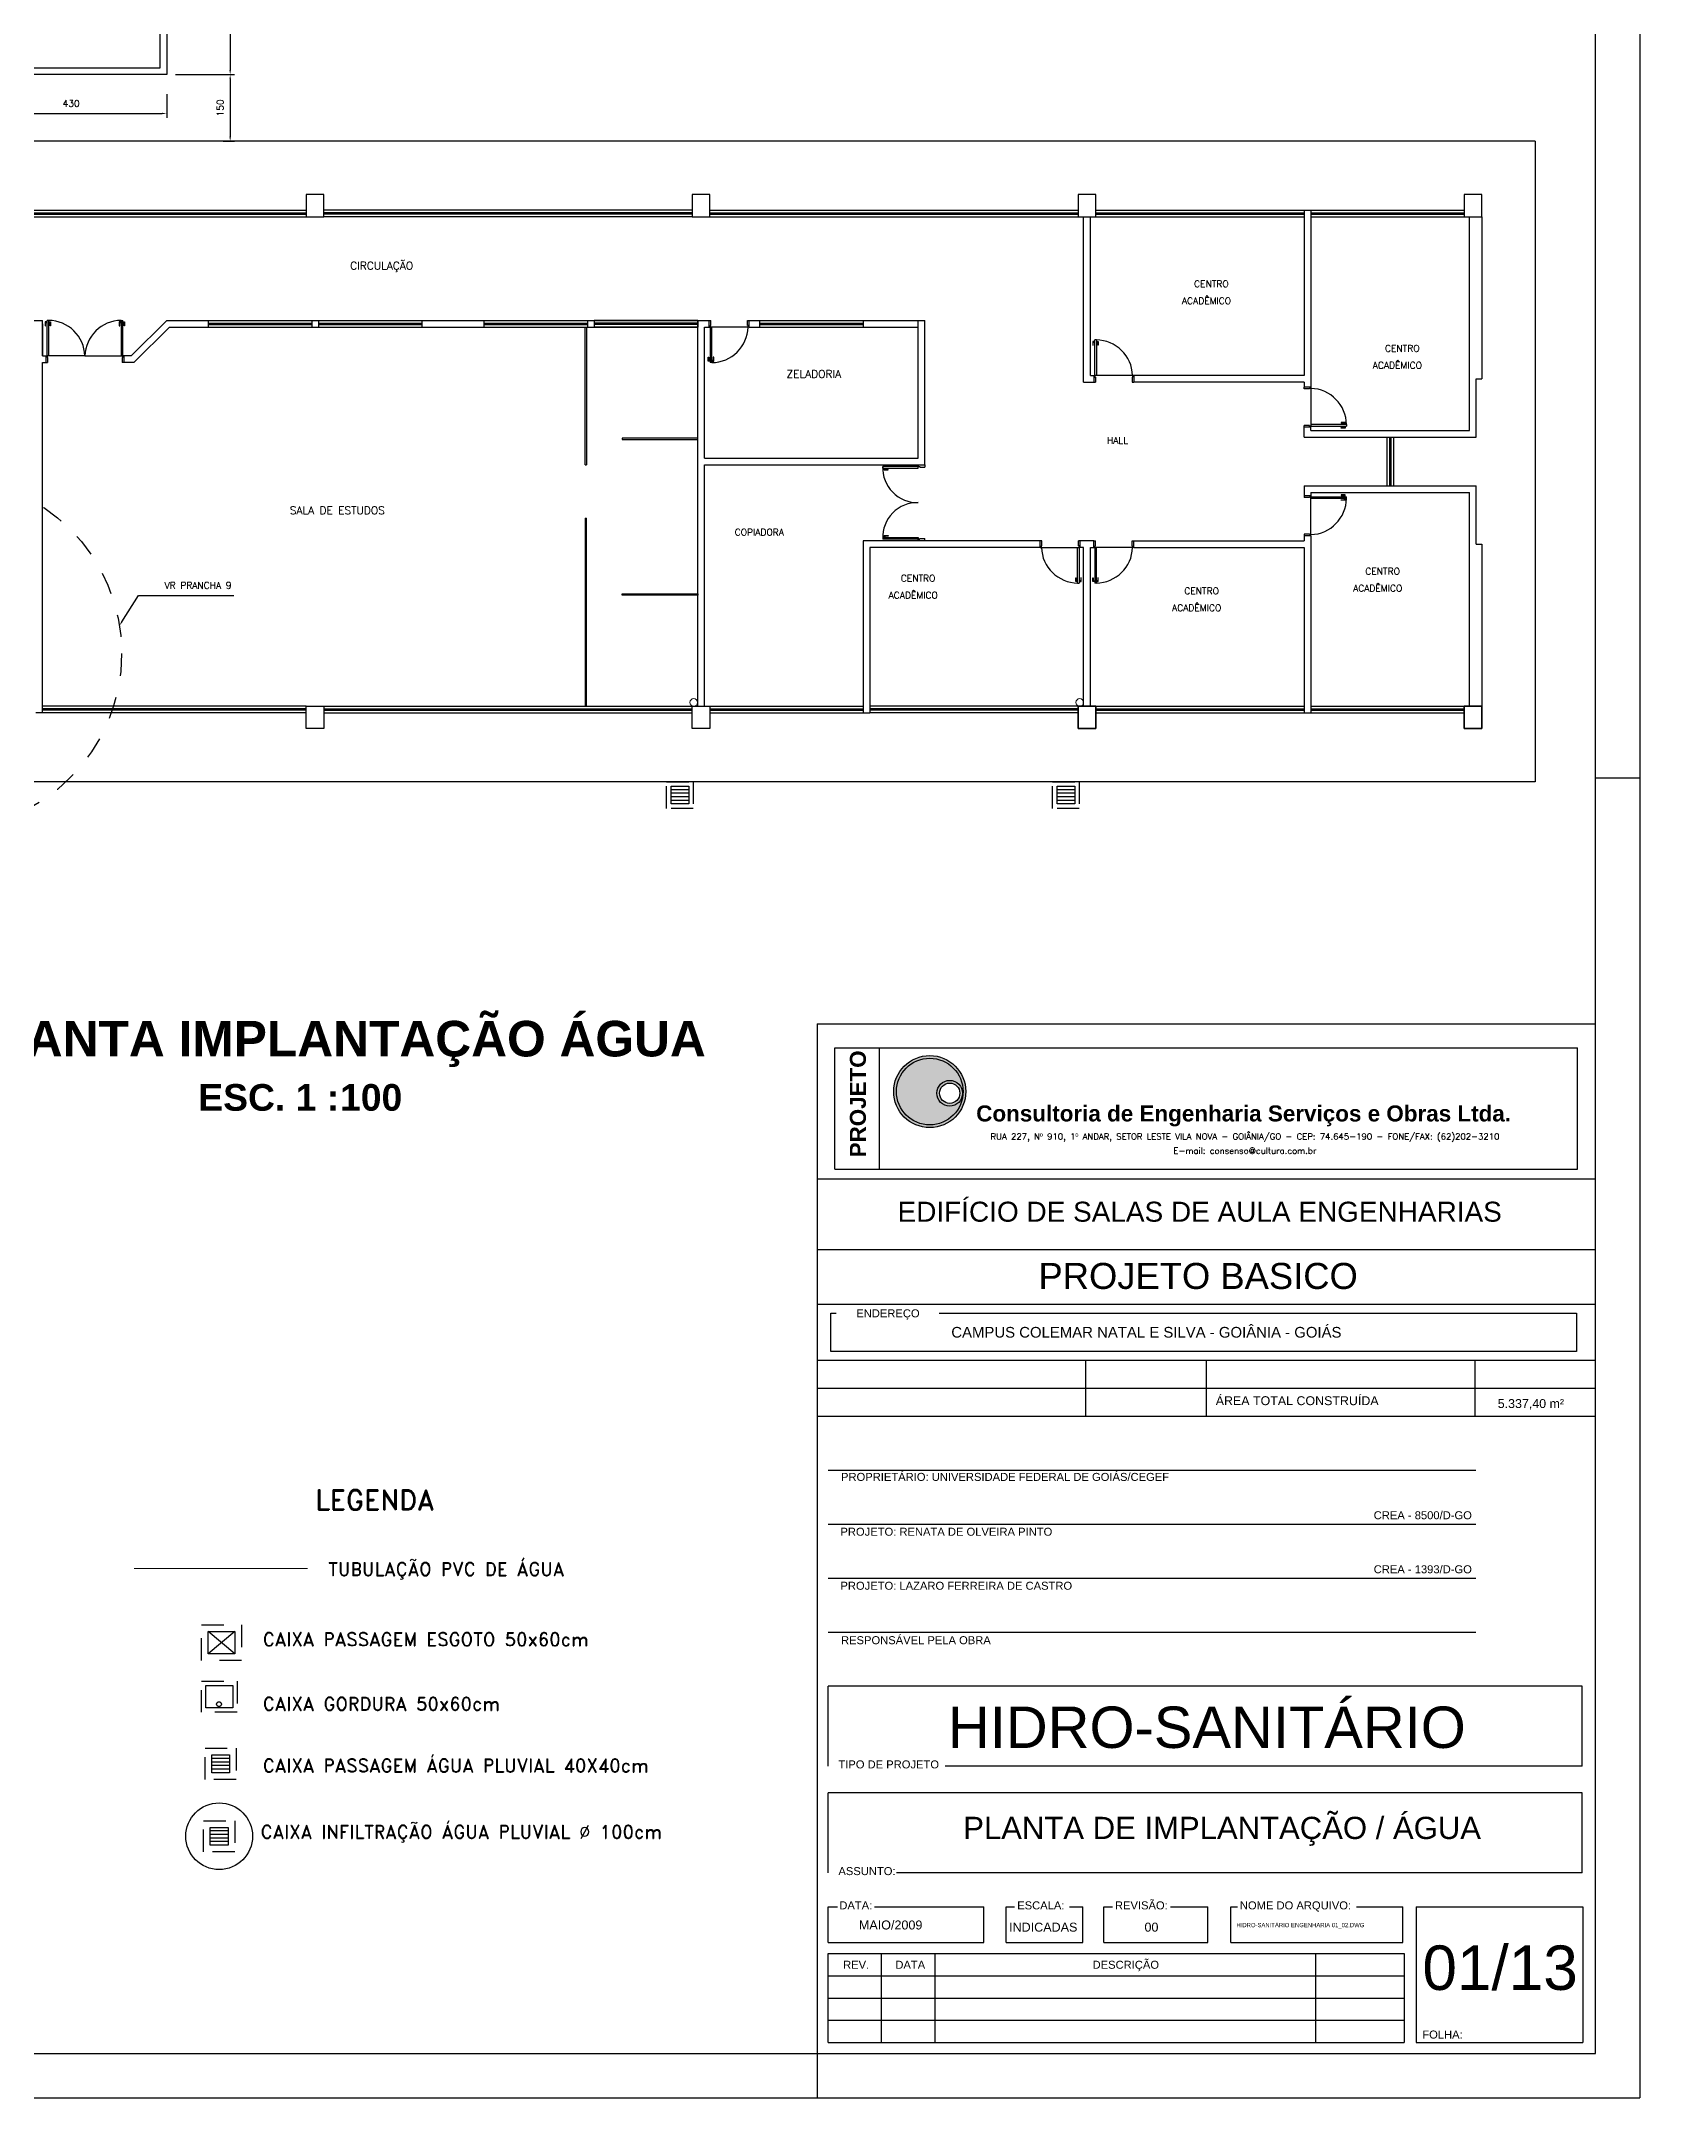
# Model space of a CAD drawing. Header units: millimetres. Extents: x -2485 to 3289, y -257 to 1952.
# Drawn here: x 15.61 to 22.8, y 44.51 to 53.77 of the extents above; entities that cross this region are included whole.
import ezdxf
from ezdxf.enums import TextEntityAlignment as Align

# ---------------------------------------------------------------- set-up
doc = ezdxf.new("R2010")
doc.units = ezdxf.units.MM
doc.header["$LTSCALE"] = 0.3
for name, pattern in [('CONTINUO', [0]), ('HID', [0.37, 0.07, -0.1, 0.03, -0.1, 0.07]), ('HIDDEN2', [0.1875, 0.125, -0.0625]), ('T-5CM', [0.1, 0.05, -0.05])]:
    doc.linetypes.add(name, pattern=pattern)
for name, color, linetype in [('AF', 4, 'Continuous'), ('AUX', 2, 'Continuous'), ('CAIXAS', 3, 'Continuous'), ('CAR_COLOR12', 20, 'Continuous'), ('CAR_TEXTO_01', 7, 'Continuous'), ('CAR_TEXTO_02', 2, 'Continuous'), ('CARIMBO', 4, 'Continuous'), ('DETALHES ÁGUA PLUVIAL', 6, 'HID'), ('ESGOTO', 2, 'Continuous'), ('PAREDE', 7, 'CONTINUO'), ('PILAR', 2, 'Continuous'), ('PROJEÇÃO', 11, 'HIDDEN2'), ('TEX', 11, 'Continuous'), ('TEXTO', 3, 'Continuous')]:
    doc.layers.add(name, color=color, linetype=linetype)
for name, color, linetype, lineweight in [('IMPLANTAÇÃO  ÁGUA PLUVIAL', 6, 'HID', 15), ('PROJETO ÁGUA', 140, 'Continuous', 15), ('prumada', 9, 'Continuous', 15)]:
    doc.layers.add(name, color=color, linetype=linetype, lineweight=lineweight)
doc.styles.add('ARIAL', font='ARIAL.TTF', dxfattribs={"height": 0.12})
doc.styles.add('CAIXA', font='swiss.ttf')
doc.styles.add('ROMAND', font='romand')
doc.styles.add('ROMANS', font='romans.shx', dxfattribs={"height": 0.03})
doc.styles.add('SANSSERIFBOLD', font='sasb____.pfb')
doc.dimstyles.new('20', dxfattribs={"dimtxt": 0.03, "dimasz": 0.02, "dimexe": 0.02, "dimexo": 0.02, "dimgap": 0.03, "dimtad": 1, "dimdec": 3, "dimlfac": 100, "dimdsep": 46, "dimtxsty": 'ROMANS', "dimcen": 0.02, "dimclrd": 11, "dimclre": 11, "dimclrt": 3, "dimadec": 0, "dimazin": 0, "dimtfac": 3.333333, "dimtdec": 3, "dimtix": 1, "dimtmove": 2, "dimatfit": 3, "dimfxl": 0, "dimtolj": 1, "dimarcsym": 0})

# ---------------------------------------------------------------- blocks, each defined once
blk = doc.blocks.new('CP40N')
at = {"layer": 'CAIXAS', "linetype": 'T-5CM'}
for p, q in [((-0.3, -0.3), (-0.3, 0.3)), ((-0.3, 0.3), (0.3, 0.3)), ((0.3, 0.3), (0.3, -0.3)), ((0.3, -0.3), (-0.3, -0.3))]:
    blk.add_line(p, q, dxfattribs=at)
at = {"layer": 'CAIXAS', "color": 9, "linetype": 'Continuous'}
for p, q in [((-0.2, -0.2), (-0.2, 0.2)), ((-0.2, 0.2), (0.2, 0.2)), ((0.2, 0.2), (0.2, -0.2)), ((0.2, -0.2), (-0.2, -0.2))]:
    blk.add_line(p, q, dxfattribs=at)
at = {"layer": 'CAIXAS', "color": 7}
for p, q in [((0.2, 0.12), (-0.2, 0.12)), ((0.2, 0.04), (-0.2, 0.04)), ((0.2, -0.04), (-0.2, -0.04)), ((0.2, -0.12), (-0.2, -0.12))]:
    blk.add_line(p, q, dxfattribs=at)
blk = doc.blocks.new('CP40')
at = {"layer": 'CAIXAS', "linetype": 'T-5CM'}
for p, q in [((-0.35, 0.35), (0.35, 0.35)), ((-0.35, -0.35), (-0.35, 0.35)), ((0.35, 0.35), (0.35, -0.35)), ((0.35, -0.35), (-0.35, -0.35))]:
    blk.add_line(p, q, dxfattribs=at)
at = {"layer": 'CAIXAS', "color": 9, "linetype": 'Continuous'}
for p, q in [((-0.2, 0.2), (0.2, 0.2)), ((-0.2, -0.2), (-0.2, 0.2)), ((0.2, 0.2), (0.2, -0.2)), ((0.2, -0.2), (-0.2, -0.2))]:
    blk.add_line(p, q, dxfattribs=at)
at = {"layer": 'CAIXAS', "color": 7}
for p, q in [((0.2, 0.12), (-0.2, 0.12)), ((0.2, 0.04), (-0.2, 0.04)), ((0.2, -0.04), (-0.2, -0.04)), ((0.2, -0.12), (-0.2, -0.12))]:
    blk.add_line(p, q, dxfattribs=at)
blk = doc.blocks.new('*D71')
at = {"layer": 'TEX', "color": 11, "lineweight": -2}
for p, q in [((16.2145, 54.275), (16.4799, 54.275)), ((16.4599, 54.255), (16.4599, 53.635)), ((16.2145, 53.615), (16.4799, 53.615))]:
    blk.add_line(p, q, dxfattribs=at)
at = {"layer": 'TEX', "color": 11}
for points in [[(16.4566, 54.255), (16.4633, 54.255), (16.4599, 54.275)], [(16.4566, 53.635), (16.4633, 53.635), (16.4599, 53.615)]]:
    blk.add_solid(points, dxfattribs=at)
at = {"layer": 'TEX', "color": 3, "insert": (16.4149, 53.945), "char_height": 0.03, "attachment_point": 5, "rotation": 90, "style": 'ROMANS'}
blk.add_mtext('\\A1;330', dxfattribs=at)
blk = doc.blocks.new('*D72')
at = {"layer": 'TEX', "color": 11, "lineweight": -2}
for p, q in [((16.2145, 53.615), (16.4799, 53.615)), ((16.4599, 53.595), (16.4599, 53.335)), ((16.4281, 53.315), (16.4799, 53.315))]:
    blk.add_line(p, q, dxfattribs=at)
at = {"layer": 'TEX', "color": 11}
for points in [[(16.4566, 53.595), (16.4633, 53.595), (16.4599, 53.615)], [(16.4566, 53.335), (16.4633, 53.335), (16.4599, 53.315)]]:
    blk.add_solid(points, dxfattribs=at)
at = {"layer": 'TEX', "color": 3, "insert": (16.4149, 53.465), "char_height": 0.03, "attachment_point": 5, "rotation": 90, "style": 'ROMANS'}
blk.add_mtext('\\A1;150', dxfattribs=at)
blk = doc.blocks.new('*D77')
at = {"layer": 'TEX', "color": 11, "lineweight": -2}
for p, q in [((15.3145, 53.5323), (15.3145, 53.4201)), ((16.1745, 53.5264), (16.1745, 53.4201)), ((15.3345, 53.4401), (16.1545, 53.4401))]:
    blk.add_line(p, q, dxfattribs=at)
at = {"layer": 'TEX', "color": 11}
for points in [[(15.3345, 53.4435), (15.3345, 53.4368), (15.3145, 53.4401)], [(16.1545, 53.4435), (16.1545, 53.4368), (16.1745, 53.4401)]]:
    blk.add_solid(points, dxfattribs=at)
at = {"layer": 'TEX', "color": 3, "insert": (15.7445, 53.4851), "char_height": 0.03, "attachment_point": 5, "style": 'ROMANS'}
blk.add_mtext('\\A1;430', dxfattribs=at)

msp = doc.modelspace()

# ---------------------------------------------------------------- hatches: boundary and pattern name
at = {"layer": 'CAR_COLOR12'}
h = msp.add_hatch(color=256, dxfattribs=at)
h.paths.add_polyline_path([(19.456466, 49.038669, 1), (19.756149, 49.038669, 1)])
h.paths.add_polyline_path([(19.753994, 49.031177, 1), (19.638144, 49.031177, 1)], flags=16)
h = msp.add_hatch(color=256, dxfattribs=at)
h.paths.add_polyline_path([(19.456466, 49.038669, 1), (19.756149, 49.038669, 1)])
h.paths.add_polyline_path([(19.753994, 49.031177, 1), (19.638144, 49.031177, 1)], flags=16)
at = {"layer": 'CAR_TEXTO_01'}
h = msp.add_hatch(color=256, dxfattribs=at)
h.paths.add_polyline_path([(19.768428, 49.038669, 1.00000074), (19.444187, 49.038669, 1.00000074)])
h.paths.add_polyline_path([(19.756149, 49.038669, 1), (19.456466, 49.038669, 1)], flags=16)
h = msp.add_hatch(color=256, dxfattribs=at)
h.paths.add_polyline_path([(19.768428, 49.038669, 1.00000074), (19.444187, 49.038669, 1.00000074)])
h.paths.add_polyline_path([(19.756149, 49.038669, 1), (19.456466, 49.038669, 1)], flags=16)
h = msp.add_hatch(color=256, dxfattribs=at)
h.paths.add_polyline_path([(19.753994, 49.031177, 1), (19.638144, 49.031177, 1)])
h.paths.add_polyline_path([(19.741715, 49.031177, -1), (19.650423, 49.031177, -1)], flags=16)
h = msp.add_hatch(color=256, dxfattribs=at)
h.paths.add_polyline_path([(19.753994, 49.031177, 1), (19.638144, 49.031177, 1)])
h.paths.add_polyline_path([(19.741715, 49.031177, -1), (19.650423, 49.031177, -1)], flags=16)

# ---------------------------------------------------------------- linework, layer by layer
at = {"color": 4, "linetype": 'Continuous'}
for p in [(22.8, 60.510518), (0, 44.510518)]:
    msp.add_line(p, (22.8, 44.510518), dxfattribs=at)
at = {"color": 12, "linetype": 'Continuous'}
for p, q in [((22.6, 44.710518), (22.6, 60.310518)), ((0.5, 44.710518), (22.6, 44.710518))]:
    msp.add_line(p, q, dxfattribs=at)
at = {"color": 5, "linetype": 'Continuous'}
msp.add_line((22.6, 50.450518), (22.8, 50.450518), dxfattribs=at)
at = {"layer": 'AF'}
for points in [[(15.31454, 54.275032), (16.17454, 54.275032), (16.17454, 53.615032), (15.31454, 53.615032), (15.31454, 54.275032)], [(15.34454, 54.245032), (15.34454, 53.645032), (16.14454, 53.645032), (16.14454, 54.245032), (15.34454, 54.245032)]]:
    msp.add_lwpolyline(points, dxfattribs=at)
at = {"layer": 'AUX', "color": 12, "linetype": 'Continuous'}
msp.add_line((19.09998, 44.710518), (22.6, 44.710518), dxfattribs=at)
at = {"layer": 'CAIXAS', "linetype": 'T-5CM'}
for p, q in [((16.33114, 46.639032), (16.51114, 46.639032)), ((16.33114, 46.479032), (16.33114, 46.639032)), ((16.51114, 46.639032), (16.51114, 46.479032)), ((16.51114, 46.479032), (16.33114, 46.479032)), ((16.33114, 46.3856), (16.49114, 46.3856)), ((16.33114, 46.2456), (16.33114, 46.3856)), ((16.49114, 46.3856), (16.49114, 46.2456)), ((16.49114, 46.2456), (16.33114, 46.2456))]:
    msp.add_line(p, q, dxfattribs=at)
at = {"layer": 'CAIXAS', "color": 9, "linetype": 'Continuous'}
for p, q in [((16.36114, 46.509032), (16.36114, 46.609032)), ((16.36114, 46.609032), (16.48114, 46.609032)), ((16.48114, 46.609032), (16.48114, 46.509032)), ((16.48114, 46.509032), (16.36114, 46.509032)), ((16.35114, 46.2656), (16.35114, 46.3656)), ((16.35114, 46.3656), (16.47114, 46.3656)), ((16.47114, 46.3656), (16.47114, 46.2656)), ((16.47114, 46.2656), (16.35114, 46.2656))]:
    msp.add_line(p, q, dxfattribs=at)
at = {"layer": 'CAIXAS'}
for p, q in [((16.48114, 46.609032), (16.36114, 46.509032)), ((16.48114, 46.509032), (16.36114, 46.609032))]:
    msp.add_line(p, q, dxfattribs=at)
at = {"layer": 'CAR_TEXTO_01'}
for p, q in [((19.1, 49.343184), (19.1, 44.710518)), ((19.1, 49.343184), (22.6, 49.343184)), ((19.18, 48.688869), (19.18, 49.236105)), ((19.18, 48.688869), (19.18, 49.236105)), ((19.18, 49.236105), (22.52, 49.236105)), ((19.18, 49.236105), (22.52, 49.236105)), ((19.38, 48.688869), (19.38, 49.236105)), ((19.38, 48.688869), (19.38, 49.236105)), ((22.52, 48.688869), (22.52, 49.236105)), ((22.52, 48.688869), (22.52, 49.236105)), ((19.18, 48.688869), (22.52, 48.688869)), ((19.18, 48.688869), (22.52, 48.688869)), ((19.1, 48.645793), (22.6, 48.645793)), ((19.1, 48.327518), (22.6, 48.327518)), ((19.1, 48.081481), (22.6, 48.081481)), ((19.1, 47.829873), (22.6, 47.829873)), ((20.307389, 47.829873), (20.307389, 47.578553)), ((20.85, 47.829873), (20.85, 47.578553)), ((22.057389, 47.829873), (22.057389, 47.578553)), ((19.1, 47.704213), (22.6, 47.704213)), ((19.1, 47.578553), (22.6, 47.578553)), ((19.15, 47.335464), (22.06191, 47.335464)), ((19.150005, 47.092376), (22.061915, 47.092376)), ((19.15, 46.849287), (22.06191, 46.849287)), ((19.15, 46.606198), (22.06191, 46.606198)), ((19.15, 46.00311), (19.15, 46.36311)), ((22.541283, 46.36311), (19.15, 46.36311)), ((22.541283, 46.00311), (22.541283, 46.36311)), ((22.541283, 46.00311), (19.675351, 46.00311)), ((19.15, 45.522936), (19.15, 45.882936)), ((22.541283, 45.882936), (19.15, 45.882936)), ((22.541283, 45.522936), (22.541283, 45.882936)), ((22.541283, 45.522936), (19.456789, 45.522936)), ((19.15, 45.209514), (19.15, 45.369514)), ((19.15, 45.369514), (19.191301, 45.369514)), ((19.357823, 45.369514), (19.85, 45.369514)), ((19.85, 45.209514), (19.85, 45.369514)), ((19.95, 45.369514), (19.988205, 45.369514)), ((19.95, 45.209514), (19.95, 45.369514)), ((20.234089, 45.369514), (20.295384, 45.369514)), ((20.295384, 45.209514), (20.295384, 45.369514)), ((20.389565, 45.369514), (20.428546, 45.369514)), ((20.389565, 45.209514), (20.389565, 45.369514)), ((20.689009, 45.369514), (20.856402, 45.369514)), ((20.856402, 45.209514), (20.856402, 45.369514)), ((20.959805, 45.369514), (20.990685, 45.369514)), ((20.959805, 45.209514), (20.959805, 45.369514)), ((21.526365, 45.369514), (21.734708, 45.369514)), ((21.734708, 45.209514), (21.734708, 45.369514)), ((21.793906, 45.369514), (22.543379, 45.369514)), ((21.793906, 45.369514), (21.793906, 44.759514)), ((22.543379, 45.369514), (22.543379, 44.759514)), ((19.15, 45.209514), (19.85, 45.209514)), ((19.95, 45.209514), (20.295384, 45.209514)), ((20.389565, 45.209514), (20.856402, 45.209514)), ((20.959805, 45.209514), (21.734708, 45.209514)), ((19.15, 45.159514), (21.740526, 45.159514)), ((19.15, 44.759514), (19.15, 45.159514)), ((19.39, 44.759514), (19.39, 45.159514)), ((19.63, 44.759514), (19.63, 45.159514)), ((21.340526, 45.159514), (21.340526, 44.759514)), ((21.740526, 45.159514), (21.740526, 44.759514)), ((19.15, 45.059514), (21.740526, 45.059514)), ((19.15, 44.959514), (21.740526, 44.959514)), ((19.15, 44.859514), (21.740526, 44.859514)), ((19.09998, 44.710518), (19.09998, 44.510518)), ((19.15, 44.759514), (21.740526, 44.759514)), ((21.793906, 44.759514), (22.543379, 44.759514))]:
    msp.add_line(p, q, dxfattribs=at)
msp.add_lwpolyline([(19.648722, 48.042019), (22.514689, 48.042019), (22.514689, 47.869335), (19.160959, 47.869335), (19.160959, 48.042019), (19.185501, 48.042019)], dxfattribs=at)
for centre, radius in [((19.606307, 49.038669), 0.16212), ((19.606307, 49.038669), 0.16212), ((19.606307, 49.038669), 0.149841), ((19.606307, 49.038669), 0.149841), ((19.696069, 49.031177), 0.057925), ((19.696069, 49.031177), 0.057925), ((19.696069, 49.031177), 0.057925), ((19.696069, 49.031177), 0.057925), ((19.696069, 49.031177), 0.045646), ((19.696069, 49.031177), 0.045646)]:
    msp.add_circle(centre, radius, dxfattribs=at)
at = {"layer": 'DETALHES ÁGUA PLUVIAL', "linetype": 'Continuous'}
msp.add_circle((16.410332, 45.687761), 0.15, dxfattribs=at)
at = {"layer": 'ESGOTO'}
msp.add_circle((16.409693, 46.282268), 0.011036, dxfattribs=at)
at = {"layer": 'PAREDE'}
for p, q in [((22.32954, 53.315032), (15.01454, 53.315032)), ((22.32954, 53.315032), (22.32954, 50.433032)), ((15.14554, 53.005032), (16.80154, 53.005032)), ((15.14554, 52.993032), (16.80154, 52.993032)), ((15.14554, 52.987032), (16.80154, 52.987032)), ((15.14554, 52.975032), (16.80154, 52.975032)), ((18.53754, 53.005032), (16.88154, 53.005032)), ((18.53754, 52.993032), (16.88154, 52.993032)), ((18.53754, 52.987032), (16.88154, 52.987032)), ((18.53754, 52.975032), (16.88154, 52.975032)), ((18.61754, 53.005032), (20.27354, 53.005032)), ((18.61754, 52.993032), (20.27354, 52.993032)), ((18.61754, 52.987032), (20.27354, 52.987032)), ((18.61754, 52.975032), (20.27354, 52.975032)), ((20.29854, 52.231032), (20.29854, 52.975032)), ((20.32854, 52.261032), (20.32854, 52.975032)), ((20.35354, 53.005032), (21.29054, 53.005032)), ((20.35354, 52.993032), (21.29054, 52.993032)), ((20.35354, 52.987032), (21.29054, 52.987032)), ((20.35354, 52.975032), (21.29054, 52.975032)), ((21.29054, 53.005032), (21.32054, 53.005032)), ((21.29054, 53.005032), (21.29054, 52.261032)), ((21.32054, 53.005032), (22.00954, 53.005032)), ((21.32054, 53.005032), (21.32054, 52.208032)), ((21.32054, 52.993032), (22.00954, 52.993032)), ((21.32054, 52.987032), (22.00954, 52.987032)), ((21.32054, 52.975032), (22.00954, 52.975032)), ((22.03454, 52.013032), (22.03454, 52.975032)), ((22.08954, 52.975032), (22.08954, 52.246032)), ((15.35554, 52.509032), (15.61654, 52.509032)), ((15.61654, 52.349032), (15.61654, 52.509032)), ((15.61654, 52.349032), (15.61654, 52.509032)), ((15.61654, 52.494032), (15.61654, 52.349032)), ((15.61654, 52.349032), (15.61654, 52.494032)), ((15.61654, 52.349032), (15.61654, 52.482032)), ((15.63654, 52.50245), (15.62779, 52.50245)), ((15.62779, 52.50245), (15.62779, 52.48495)), ((15.62779, 52.48495), (15.629977, 52.48495)), ((15.629977, 52.48495), (15.629977, 52.49965)), ((15.629977, 52.49965), (15.63654, 52.49965)), ((15.63654, 52.349032), (15.63654, 52.509032)), ((15.64354, 52.509032), (15.63654, 52.509032)), ((15.64354, 52.509032), (15.64354, 52.349032)), ((15.64354, 52.50245), (15.65229, 52.50245)), ((15.650102, 52.49965), (15.64354, 52.49965)), ((15.650102, 52.48495), (15.650102, 52.49965)), ((15.65229, 52.48495), (15.650102, 52.48495)), ((15.65229, 52.50245), (15.65229, 52.48495)), ((15.96954, 52.50245), (15.96079, 52.50245)), ((15.96079, 52.50245), (15.96079, 52.48495)), ((15.96079, 52.48495), (15.962977, 52.48495)), ((15.962977, 52.48495), (15.962977, 52.49965)), ((15.962977, 52.49965), (15.96954, 52.49965)), ((15.96954, 52.509032), (15.96954, 52.349032)), ((15.96954, 52.509032), (15.97654, 52.509032)), ((15.97654, 52.349032), (15.97654, 52.509032)), ((15.97654, 52.50245), (15.98529, 52.50245)), ((15.983102, 52.49965), (15.97654, 52.49965)), ((15.983102, 52.48495), (15.983102, 52.49965)), ((15.98529, 52.48495), (15.983102, 52.48495)), ((15.98529, 52.50245), (15.98529, 52.48495)), ((16.01454, 52.349032), (16.17454, 52.509032)), ((16.026966, 52.319032), (16.186966, 52.479032)), ((16.17454, 52.509032), (18.614121, 52.509032)), ((16.186966, 52.479032), (18.56254, 52.479032)), ((16.36054, 52.509032), (16.36054, 52.479032)), ((16.36054, 52.509032), (16.82654, 52.509032)), ((16.36054, 52.497032), (16.82654, 52.497032)), ((16.36054, 52.491032), (16.82654, 52.491032)), ((16.36054, 52.479032), (16.82654, 52.479032)), ((16.82654, 52.509032), (16.82654, 52.479032)), ((16.85654, 52.509032), (16.85654, 52.479032)), ((16.85654, 52.509032), (17.32254, 52.509032)), ((16.85654, 52.497032), (17.32254, 52.497032)), ((16.85654, 52.491032), (17.32254, 52.491032)), ((16.85654, 52.479032), (17.32254, 52.479032)), ((17.32254, 52.509032), (17.32254, 52.479032)), ((17.60054, 52.509032), (17.60054, 52.479032)), ((17.60054, 52.509032), (18.06654, 52.509032)), ((17.60054, 52.497032), (18.06654, 52.497032)), ((17.60054, 52.491032), (18.06654, 52.491032)), ((17.60054, 52.479032), (18.06654, 52.479032)), ((18.05654, 51.85916), (18.05654, 52.479032)), ((18.06254, 52.479032), (18.06254, 51.85916)), ((18.06654, 52.509032), (18.06654, 52.479032)), ((18.09654, 52.509032), (18.09654, 52.479032)), ((18.56254, 52.509032), (18.09654, 52.509032)), ((18.56254, 52.497032), (18.09654, 52.497032)), ((18.56254, 52.491032), (18.09654, 52.491032)), ((18.56254, 52.479032), (18.09654, 52.479032)), ((18.56254, 52.509032), (18.614121, 52.509032)), ((18.56254, 51.735032), (18.56254, 52.509032)), ((18.56254, 52.509032), (18.56254, 52.479032)), ((18.56254, 50.773032), (18.56254, 52.479032)), ((18.59254, 52.479032), (18.614121, 52.479032)), ((18.59254, 51.889032), (18.59254, 52.479032)), ((18.599121, 52.479032), (18.614121, 52.479032)), ((18.614121, 52.479032), (18.614121, 52.509032)), ((18.614121, 52.509032), (18.621621, 52.509032)), ((18.614121, 52.479032), (18.619121, 52.479032)), ((18.619121, 52.479032), (18.619121, 52.486032)), ((18.619121, 52.486032), (18.621621, 52.486032)), ((18.619121, 52.479032), (18.619121, 52.319032)), ((18.626121, 52.479032), (18.619121, 52.479032)), ((18.621621, 52.486032), (18.621621, 52.509032)), ((18.789121, 52.479032), (18.626121, 52.479032)), ((18.626121, 52.319032), (18.626121, 52.479032)), ((18.786621, 52.486032), (18.786621, 52.509032)), ((18.786621, 52.509032), (18.794121, 52.509032)), ((18.789121, 52.486032), (18.786621, 52.486032)), ((18.789121, 52.479032), (18.789121, 52.486032)), ((18.794121, 52.479032), (18.789121, 52.479032)), ((18.794121, 52.509032), (19.58454, 52.509032)), ((18.794121, 52.509032), (19.33654, 52.509032)), ((18.794121, 52.479032), (18.794121, 52.509032)), ((18.794121, 52.479032), (19.55454, 52.479032)), ((18.84054, 52.509032), (18.84054, 52.479032)), ((18.84054, 52.509032), (19.30654, 52.509032)), ((18.84054, 52.497032), (19.30654, 52.497032)), ((18.84054, 52.491032), (19.30654, 52.491032)), ((18.84054, 52.479032), (19.30654, 52.479032)), ((19.30654, 52.509032), (19.30654, 52.479032)), ((19.55454, 51.889032), (19.55454, 52.509032)), ((19.58454, 51.859032), (19.58454, 52.509032)), ((20.34854, 52.41445), (20.33979, 52.41445)), ((20.33979, 52.41445), (20.33979, 52.39695)), ((20.33979, 52.39695), (20.341977, 52.39695)), ((20.341977, 52.39695), (20.341977, 52.41165)), ((20.341977, 52.41165), (20.34854, 52.41165)), ((20.34854, 52.261032), (20.34854, 52.421032)), ((20.35554, 52.421032), (20.34854, 52.421032)), ((20.35554, 52.421032), (20.35554, 52.261032)), ((20.35554, 52.41445), (20.36429, 52.41445)), ((20.362102, 52.41165), (20.35554, 52.41165)), ((20.362102, 52.39695), (20.362102, 52.41165)), ((20.36429, 52.39695), (20.362102, 52.39695)), ((20.36429, 52.41445), (20.36429, 52.39695)), ((15.61654, 52.349032), (15.63154, 52.349032)), ((15.61654, 50.743032), (15.61654, 52.319032)), ((15.61654, 52.319032), (15.63154, 52.319032)), ((15.63154, 52.349032), (15.63154, 52.319032)), ((15.63154, 52.349032), (15.63654, 52.349032)), ((15.63154, 52.319032), (15.63904, 52.319032)), ((15.64354, 52.349032), (15.63654, 52.349032)), ((15.63654, 52.349032), (15.63654, 52.342032)), ((15.63654, 52.342032), (15.63904, 52.342032)), ((15.63904, 52.342032), (15.63904, 52.319032)), ((15.80654, 52.349032), (15.64354, 52.349032)), ((15.80654, 52.349032), (15.96954, 52.349032)), ((15.96954, 52.349032), (15.97654, 52.349032)), ((15.97654, 52.342032), (15.97404, 52.342032)), ((15.97404, 52.342032), (15.97404, 52.319032)), ((15.98154, 52.319032), (15.97404, 52.319032)), ((15.98154, 52.349032), (15.97654, 52.349032)), ((15.97654, 52.349032), (15.97654, 52.342032)), ((15.98154, 52.349032), (15.98154, 52.319032)), ((16.01454, 52.349032), (15.98154, 52.349032)), ((16.02654, 52.319032), (15.98154, 52.319032)), ((18.610371, 52.325615), (18.610371, 52.343115)), ((18.610371, 52.343115), (18.612559, 52.343115)), ((18.619121, 52.325615), (18.610371, 52.325615)), ((18.612559, 52.343115), (18.612559, 52.328415)), ((18.612559, 52.328415), (18.619121, 52.328415)), ((18.626121, 52.319032), (18.619121, 52.319032)), ((18.632684, 52.328415), (18.626121, 52.328415)), ((18.626121, 52.325615), (18.634871, 52.325615)), ((18.634871, 52.343115), (18.632684, 52.343115)), ((18.632684, 52.343115), (18.632684, 52.328415)), ((18.634871, 52.325615), (18.634871, 52.343115)), ((20.29854, 52.231032), (20.34354, 52.231032)), ((20.32854, 52.261032), (20.34354, 52.261032)), ((20.32854, 52.261032), (20.34354, 52.261032)), ((20.32854, 52.231032), (20.34354, 52.231032)), ((20.34354, 52.261032), (20.34354, 52.231032)), ((20.34354, 52.261032), (20.34854, 52.261032)), ((20.34354, 52.231032), (20.35104, 52.231032)), ((20.35554, 52.261032), (20.34854, 52.261032)), ((20.34854, 52.261032), (20.34854, 52.254032)), ((20.34854, 52.254032), (20.35104, 52.254032)), ((20.35104, 52.254032), (20.35104, 52.231032)), ((20.51854, 52.261032), (20.35554, 52.261032)), ((20.51854, 52.254032), (20.51604, 52.254032)), ((20.51604, 52.254032), (20.51604, 52.231032)), ((20.51604, 52.231032), (20.52354, 52.231032)), ((20.52354, 52.261032), (20.51854, 52.261032)), ((20.51854, 52.261032), (20.51854, 52.254032)), ((21.29054, 52.261032), (20.52354, 52.261032)), ((20.52354, 52.261032), (20.52354, 52.231032)), ((21.29054, 52.231032), (20.52354, 52.231032)), ((21.29054, 52.231032), (21.29054, 52.208032)), ((21.32054, 52.208032), (21.29054, 52.208032)), ((21.29054, 52.200532), (21.29054, 52.208032)), ((21.31354, 52.200532), (21.29054, 52.200532)), ((21.32054, 52.203032), (21.31354, 52.203032)), ((21.31354, 52.203032), (21.31354, 52.200532)), ((21.32054, 52.208032), (21.32054, 52.203032)), ((21.32054, 52.203032), (21.32054, 52.040032)), ((22.06454, 51.983032), (22.06454, 52.246032)), ((22.06454, 52.246032), (22.08954, 52.246032)), ((21.31354, 52.035532), (21.29054, 52.035532)), ((21.29054, 52.028032), (21.29054, 52.035532)), ((21.32054, 52.028032), (21.29054, 52.028032)), ((21.29054, 51.983032), (21.29054, 52.028032)), ((21.31354, 52.033032), (21.31354, 52.035532)), ((21.32054, 52.033032), (21.31354, 52.033032)), ((21.48054, 52.040032), (21.32054, 52.040032)), ((21.32054, 52.040032), (21.32054, 52.033032)), ((21.32054, 52.033032), (21.48054, 52.033032)), ((21.32054, 52.028032), (21.32054, 52.033032)), ((21.32054, 52.013032), (21.32054, 52.028032)), ((21.32054, 52.013032), (21.32054, 52.028032)), ((21.473958, 52.048782), (21.456458, 52.048782)), ((21.456458, 52.048782), (21.456458, 52.046595)), ((21.456458, 52.046595), (21.471158, 52.046595)), ((21.456458, 52.024282), (21.456458, 52.02647)), ((21.456458, 52.02647), (21.471158, 52.02647)), ((21.473958, 52.024282), (21.456458, 52.024282)), ((21.471158, 52.046595), (21.471158, 52.040032)), ((21.471158, 52.02647), (21.471158, 52.033032)), ((21.473958, 52.040032), (21.473958, 52.048782)), ((21.473958, 52.033032), (21.473958, 52.024282)), ((21.48054, 52.040032), (21.48054, 52.033032)), ((18.56254, 51.979032), (18.22254, 51.979032)), ((18.22254, 51.979032), (18.22254, 51.973032)), ((18.22254, 51.973032), (18.56254, 51.973032)), ((18.56254, 51.973032), (18.56254, 51.979032)), ((21.29054, 51.983032), (22.06454, 51.983032)), ((21.32054, 52.013032), (22.03454, 52.013032)), ((21.662539, 51.983032), (21.66254, 51.765032)), ((21.674539, 51.983032), (21.67454, 51.765032)), ((21.680539, 51.983032), (21.68054, 51.765032)), ((21.692539, 51.983032), (21.69254, 51.765032)), ((18.05654, 51.85916), (18.06254, 51.85916)), ((18.59254, 51.889032), (19.55454, 51.889032)), ((18.59254, 50.773032), (18.59254, 51.859032)), ((18.59254, 51.859032), (19.58454, 51.859032)), ((19.55454, 51.851532), (19.39454, 51.851532)), ((19.39454, 51.844532), (19.39454, 51.851532)), ((19.39454, 51.844532), (19.55454, 51.844532)), ((19.401122, 51.844532), (19.401122, 51.835782)), ((19.401122, 51.835782), (19.418622, 51.835782)), ((19.403922, 51.83797), (19.403922, 51.844532)), ((19.418622, 51.83797), (19.403922, 51.83797)), ((19.418622, 51.835782), (19.418622, 51.83797)), ((19.55454, 51.859032), (19.55454, 51.851532)), ((19.55454, 51.844532), (19.55454, 51.851532)), ((19.55454, 51.851532), (19.56154, 51.851532)), ((19.56154, 51.851532), (19.56154, 51.849032)), ((19.56154, 51.849032), (19.58454, 51.849032)), ((19.58454, 51.859032), (19.58454, 51.849032)), ((21.29054, 51.765032), (22.06454, 51.765032)), ((21.29054, 51.765032), (21.29054, 51.720032)), ((22.06454, 51.502032), (22.06454, 51.765032)), ((21.32054, 51.720032), (21.29054, 51.720032)), ((21.29054, 51.720032), (21.29054, 51.712532)), ((21.31354, 51.712532), (21.29054, 51.712532)), ((21.32054, 51.715032), (21.31354, 51.715032)), ((21.31354, 51.715032), (21.31354, 51.712532)), ((21.32054, 51.735032), (22.03454, 51.735032)), ((21.32054, 51.735032), (21.32054, 51.720032)), ((21.32054, 51.735032), (21.32054, 51.720032)), ((21.32054, 51.720032), (21.32054, 51.715032)), ((21.32054, 51.715032), (21.48054, 51.715032)), ((21.32054, 51.708032), (21.32054, 51.715032)), ((21.32054, 51.545032), (21.32054, 51.708032)), ((21.48054, 51.708032), (21.32054, 51.708032)), ((21.473958, 51.723782), (21.456458, 51.723782)), ((21.456458, 51.723782), (21.456458, 51.721595)), ((21.456458, 51.721595), (21.471158, 51.721595)), ((21.456458, 51.699282), (21.456458, 51.70147)), ((21.456458, 51.70147), (21.471158, 51.70147)), ((21.473958, 51.699282), (21.456458, 51.699282)), ((21.471158, 51.721595), (21.471158, 51.715032)), ((21.471158, 51.70147), (21.471158, 51.708032)), ((21.473958, 51.715032), (21.473958, 51.723782)), ((21.473958, 51.708032), (21.473958, 51.699282)), ((21.48054, 51.708032), (21.48054, 51.715032)), ((22.03454, 50.773032), (22.03454, 51.735032)), ((18.05654, 51.61916), (18.05654, 50.773032)), ((18.05654, 51.61916), (18.06254, 51.61916)), ((18.06254, 50.773032), (18.06254, 51.61916)), ((20.10354, 51.517032), (19.30654, 51.517032)), ((19.30654, 51.517032), (19.30654, 50.743032)), ((20.10354, 51.487032), (19.33654, 51.487032)), ((19.33654, 51.487032), (19.33654, 50.743032)), ((19.39454, 51.531532), (19.55454, 51.531532)), ((19.39454, 51.531532), (19.39454, 51.524532)), ((19.55454, 51.524532), (19.39454, 51.524532)), ((19.401122, 51.531532), (19.401122, 51.540282)), ((19.401122, 51.540282), (19.418622, 51.540282)), ((19.418622, 51.538095), (19.403922, 51.538095)), ((19.403922, 51.538095), (19.403922, 51.531532)), ((19.418622, 51.540282), (19.418622, 51.538095)), ((19.55454, 51.531532), (19.55454, 51.524532)), ((19.55454, 51.517032), (19.55454, 51.524532)), ((19.55454, 51.524532), (19.56154, 51.524532)), ((19.56154, 51.524532), (19.56154, 51.527032)), ((19.56154, 51.527032), (19.58454, 51.527032)), ((19.58454, 51.517032), (19.58454, 51.527032)), ((20.10354, 51.487032), (20.10354, 51.517032)), ((20.11104, 51.517032), (20.10354, 51.517032)), ((20.10354, 51.487032), (20.10854, 51.487032)), ((20.10854, 51.487032), (20.10854, 51.494032)), ((20.10854, 51.494032), (20.11104, 51.494032)), ((20.10854, 51.487032), (20.27154, 51.487032)), ((20.11104, 51.494032), (20.11104, 51.517032)), ((20.27154, 51.327032), (20.27154, 51.487032)), ((20.27154, 51.487032), (20.27854, 51.487032)), ((20.27604, 51.494032), (20.27604, 51.517032)), ((20.28354, 51.517032), (20.27604, 51.517032)), ((20.27854, 51.494032), (20.27604, 51.494032)), ((20.27854, 51.487032), (20.27854, 51.494032)), ((20.27854, 51.487032), (20.27854, 51.327032)), ((20.28354, 51.487032), (20.27854, 51.487032)), ((20.34354, 51.517032), (20.28354, 51.517032)), ((20.28354, 51.487032), (20.28354, 51.517032)), ((20.29854, 51.487032), (20.28354, 51.487032)), ((20.29854, 50.773032), (20.29854, 51.487032)), ((20.32854, 50.773032), (20.32854, 51.487032)), ((20.32854, 51.487032), (20.34354, 51.487032)), ((20.34354, 51.487032), (20.34354, 51.517032)), ((20.34354, 51.517032), (20.35104, 51.517032)), ((20.34354, 51.487032), (20.34854, 51.487032)), ((20.34854, 51.487032), (20.34854, 51.494032)), ((20.34854, 51.494032), (20.35104, 51.494032)), ((20.34854, 51.487032), (20.34854, 51.327032)), ((20.35554, 51.487032), (20.34854, 51.487032)), ((20.35104, 51.494032), (20.35104, 51.517032)), ((20.51854, 51.487032), (20.35554, 51.487032)), ((20.35554, 51.327032), (20.35554, 51.487032)), ((20.51604, 51.494032), (20.51604, 51.517032)), ((20.51604, 51.517032), (20.52354, 51.517032)), ((20.51854, 51.494032), (20.51604, 51.494032)), ((20.51854, 51.487032), (20.51854, 51.494032)), ((20.52354, 51.487032), (20.51854, 51.487032)), ((20.52354, 51.517032), (21.29054, 51.517032)), ((20.52354, 51.487032), (20.52354, 51.517032)), ((20.52354, 51.487032), (21.29054, 51.487032)), ((21.31354, 51.547532), (21.29054, 51.547532)), ((21.29054, 51.547532), (21.29054, 51.540032)), ((21.29054, 51.540032), (21.29054, 51.517032)), ((21.32054, 51.540032), (21.29054, 51.540032)), ((21.29054, 51.487032), (21.29054, 50.743032)), ((21.31354, 51.545032), (21.31354, 51.547532)), ((21.32054, 51.545032), (21.31354, 51.545032)), ((21.32054, 51.540032), (21.32054, 51.545032)), ((21.32054, 51.540032), (21.32054, 50.743032)), ((22.06454, 51.502032), (22.08954, 51.502032)), ((22.08954, 51.502032), (22.08954, 50.773032)), ((18.22254, 51.279032), (18.56254, 51.279032)), ((18.22254, 51.273032), (18.22254, 51.279032)), ((18.56254, 51.279032), (18.56254, 51.273032)), ((20.26279, 51.333615), (20.26279, 51.351115)), ((20.26279, 51.351115), (20.264977, 51.351115)), ((20.27154, 51.333615), (20.26279, 51.333615)), ((20.264977, 51.351115), (20.264977, 51.336415)), ((20.264977, 51.336415), (20.27154, 51.336415)), ((20.27154, 51.327032), (20.27854, 51.327032)), ((20.285102, 51.336415), (20.27854, 51.336415)), ((20.27854, 51.333615), (20.28729, 51.333615)), ((20.28729, 51.351115), (20.285102, 51.351115)), ((20.285102, 51.351115), (20.285102, 51.336415)), ((20.28729, 51.333615), (20.28729, 51.351115)), ((20.33979, 51.333615), (20.33979, 51.351115)), ((20.33979, 51.351115), (20.341977, 51.351115)), ((20.34854, 51.333615), (20.33979, 51.333615)), ((20.341977, 51.351115), (20.341977, 51.336415)), ((20.341977, 51.336415), (20.34854, 51.336415)), ((20.35554, 51.327032), (20.34854, 51.327032)), ((20.362102, 51.336415), (20.35554, 51.336415)), ((20.35554, 51.333615), (20.36429, 51.333615)), ((20.36429, 51.351115), (20.362102, 51.351115)), ((20.362102, 51.351115), (20.362102, 51.336415)), ((20.36429, 51.333615), (20.36429, 51.351115)), ((18.56254, 51.273032), (18.22254, 51.273032)), ((15.61654, 50.743032), (15.58654, 50.743032)), ((16.80154, 50.773032), (15.61654, 50.773032)), ((16.80154, 50.761032), (15.61654, 50.761032)), ((16.80154, 50.755032), (15.61654, 50.755032)), ((16.80154, 50.743032), (15.61654, 50.743032)), ((16.88154, 50.773032), (18.53754, 50.773032)), ((16.88154, 50.761032), (18.53754, 50.761032)), ((16.88154, 50.755032), (18.53754, 50.755032)), ((16.88154, 50.743032), (18.53754, 50.743032)), ((18.61754, 50.773032), (19.30654, 50.773032)), ((18.61754, 50.761032), (19.30654, 50.761032)), ((18.61754, 50.755032), (19.30654, 50.755032)), ((18.61754, 50.743032), (19.30654, 50.743032)), ((19.30654, 50.743032), (19.33654, 50.743032)), ((20.27354, 50.773032), (19.33654, 50.773032)), ((20.27354, 50.761032), (19.33654, 50.761032)), ((20.27354, 50.755032), (19.33654, 50.755032)), ((20.27354, 50.743032), (19.33654, 50.743032)), ((20.35354, 50.773032), (21.29054, 50.773032)), ((20.35354, 50.761032), (21.29054, 50.761032)), ((20.35354, 50.755032), (21.29054, 50.755032)), ((20.35354, 50.743032), (21.29054, 50.743032)), ((21.29054, 50.743032), (21.32054, 50.743032)), ((21.32054, 50.773032), (22.00954, 50.773032)), ((21.32054, 50.761032), (22.00954, 50.761032)), ((21.32054, 50.755032), (22.00954, 50.755032)), ((21.32054, 50.743032), (22.00954, 50.743032)), ((22.32954, 50.433032), (13.64954, 50.433032))]:
    msp.add_line(p, q, dxfattribs=at)
for centre, radius, start, end in [((15.64151, 52.343937), 0.165108, 1.7686294, 89.2956579), ((15.971569, 52.343937), 0.165108, 90.7043421, 178.2313706), ((18.624092, 52.484128), 0.165108, 270.7043421, 358.2313706), ((20.35351, 52.255937), 0.165108, 1.7686294, 89.2956579), ((21.315444, 52.038003), 0.165108, 0.7043421, 88.2313706), ((19.551213, 51.845628), 0.156631, 177.8397686, 271.2170632), ((19.551213, 51.532436), 0.156631, 88.7829368, 182.1602314), ((21.315444, 51.710062), 0.165108, 271.7686294, 359.2956579), ((20.273569, 51.492128), 0.165108, 181.7686294, 269.2956579), ((20.35351, 51.492128), 0.165108, 270.7043421, 358.2313706)]:
    msp.add_arc(centre, radius, start, end, dxfattribs=at)
at = {"layer": 'PILAR'}
for points in [[(16.80154, 52.975032), (16.88154, 52.975032), (16.88154, 53.075032), (16.80154, 53.075032)], [(18.53754, 52.975032), (18.61754, 52.975032), (18.61754, 53.075032), (18.53754, 53.075032)], [(20.27354, 52.975032), (20.35354, 52.975032), (20.35354, 53.075032), (20.27354, 53.075032)], [(20.27354, 52.975032), (20.35354, 52.975032), (20.35354, 53.075032), (20.27354, 53.075032)], [(22.00954, 52.975032), (22.08954, 52.975032), (22.08954, 53.075032), (22.00954, 53.075032)], [(16.80154, 50.773032), (16.88154, 50.773032), (16.88154, 50.673032), (16.80154, 50.673032)], [(18.53754, 50.773032), (18.61754, 50.773032), (18.61754, 50.673032), (18.53754, 50.673032)], [(20.27354, 50.673032), (20.35354, 50.673032), (20.35354, 50.773032), (20.27354, 50.773032)], [(20.27354, 50.773032), (20.35354, 50.773032), (20.35354, 50.673032), (20.27354, 50.673032)], [(20.27354, 50.773032), (20.35354, 50.773032), (20.35354, 50.673032), (20.27354, 50.673032)], [(22.00954, 50.673032), (22.08954, 50.673032), (22.08954, 50.773032), (22.00954, 50.773032)], [(22.00954, 50.773032), (22.08954, 50.773032), (22.08954, 50.673032), (22.00954, 50.673032)]]:
    msp.add_lwpolyline(points, close=True, dxfattribs=at)
at = {"layer": 'PROJETO ÁGUA'}
msp.add_line((16.807459, 46.893069), (16.027525, 46.893069), dxfattribs=at)
at = {"layer": 'PROJEÇÃO'}
msp.add_circle((15.179383, 51.009921), 0.79211, dxfattribs=at)
at = {"layer": 'prumada'}
for centre in [(18.544815, 50.790086), (20.280815, 50.790086)]:
    msp.add_circle(centre, 0.01698, dxfattribs=at)
at = {"layer": 'TEX', "color": 11}
for p, q in [((15.9722, 51.151858), (16.047451, 51.271748)), ((16.047451, 51.271748), (16.135096, 51.271748)), ((16.135096, 51.271748), (16.476524, 51.271748))]:
    msp.add_line(p, q, dxfattribs=at)
msp.add_solid([(15.975023, 51.150086), (15.969377, 51.15363), (15.961568, 51.134919)], dxfattribs=at)

# ---------------------------------------------------------------- block references
at = {"layer": 'DETALHES ÁGUA PLUVIAL', "xscale": 0.1999999999998181, "yscale": 0.1999999999998181, "zscale": 0.2}
for p in [(16.416892, 46.01347), (16.410332, 45.687761)]:
    msp.add_blockref('CP40', p, dxfattribs=at)
at = {"layer": 'IMPLANTAÇÃO  ÁGUA PLUVIAL', "xscale": 0.1999999999998181, "yscale": 0.2000000000002728, "zscale": 0.2}
for p in [(18.482815, 50.373032), (20.218815, 50.373032)]:
    msp.add_blockref('CP40N', p, dxfattribs=at)

# ---------------------------------------------------------------- texts
at = {"layer": 'CAR_TEXTO_01', "style": 'ROMANS'}
for s, p in [('RUA 227, Nº 910, 1º ANDAR, SETOR LESTE VILA NOVA - GOIÂNIA/GO - CEP: 74.645-190 - FONE/FAX: (62)202-3210', (21.023984, 48.822627)), ('E-mail: consenso@cultura.com.br', (21.023984, 48.758321))]:
    msp.add_text(s, height=0.028, dxfattribs=at).set_placement(p, align=Align.CENTER)
at = {"layer": 'CAR_TEXTO_01', "style": 'ARIAL'}
for s, height, p in [('ENDEREÇO', 0.036, (19.275778, 48.022805)), ('ÁREA TOTAL CONSTRUÍDA', 0.04, (20.892501, 47.627706)), ('5.337,40 m²', 0.04, (22.160917, 47.614799)), ('PROPRIETÁRIO: UNIVERSIDADE FEDERAL DE GOIÁS/CEGEF', 0.036, (19.207275, 47.286746)), (' CREA - 8500/D-GO', 0.036, (21.589073, 47.11419)), ('PROJETO: RENATA DE OLVEIRA PINTO', 0.036, (19.204574, 47.040069)), ('PROJETO: LAZARO FERREIRA DE CASTRO', 0.036, (19.204574, 46.79698)), (' CREA - 1393/D-GO', 0.036, (21.589073, 46.871101)), ('RESPONSÁVEL PELA OBRA', 0.036, (19.207275, 46.551929)), ('TIPO DE PROJETO', 0.036, (19.195486, 45.993081)), ('ASSUNTO:', 0.036, (19.195486, 45.512908)), ('DATA:', 0.036, (19.199639, 45.358661)), ('ESCALA:', 0.036, (19.999639, 45.358661)), ('REVISÃO:', 0.036, (20.439204, 45.358661)), ('NOME DO ARQUIVO:', 0.036, (21.001154, 45.358661)), ('MAIO/2009', 0.0404082, (19.287629, 45.268279)), ('INDICADAS', 0.0404082, (19.96307, 45.258569)), ('00', 0.0404082, (20.572058, 45.258569)), ('HIDRO-SANITÁRIO ENGENHARIA 01_02.DWG', 0.01905795, (20.985584, 45.278419)), ('REV.', 0.036, (19.216531, 45.091473)), ('DATA', 0.036, (19.451632, 45.091473)), ('DESCRIÇÃO', 0.036, (20.338648, 45.091473)), ('FOLHA:', 0.036, (21.821566, 44.777424))]:
    msp.add_text(s, height=height, dxfattribs=at).set_placement(p)
at = {"layer": 'CAR_TEXTO_02', "style": 'SANSSERIFBOLD'}
msp.add_text('PROJETO', height=0.0720635, rotation=90, dxfattribs=at).set_placement((19.319111, 48.983361), align=Align.CENTER)
at = {"layer": 'CAR_TEXTO_02'}
for s, height, style, p in [('Consultoria de Engenharia Serviços e Obras Ltda.', 0.07222734, 'SANSSERIFBOLD', (21.017903, 48.904247)), ('EDIFÍCIO DE SALAS DE AULA ENGENHARIAS', 0.09, 'CAIXA', (20.820375, 48.453101)), ('PROJETO BASICO', 0.11712236, 'CAIXA', (20.813424, 48.150483)), ('HIDRO-SANITÁRIO', 0.18639425, 'CAIXA', (20.852812, 46.085079)), ('PLANTA DE IMPLANTAÇÃO / ÁGUA', 0.1, 'CAIXA', (20.921205, 45.675257))]:
    msp.add_text(s, height=height, dxfattribs=dict(at, style=style)).set_placement(p, align=Align.CENTER)
at = {"layer": 'CAR_TEXTO_02', "style": 'CAIXA'}
msp.add_text('01/13', height=0.2, dxfattribs=at).set_placement((21.822069, 44.996276))
at = {"layer": 'CARIMBO', "style": 'ARIAL'}
msp.add_text('CAMPUS COLEMAR NATAL E SILVA - GOIÂNIA - GOIÁS', height=0.048, dxfattribs=at).set_placement((19.703258, 47.931692))
at = {"layer": 'TEX', "color": 9}
for s, height, style, p in [('PLANTA IMPLANTAÇÃO ÁGUA', 0.16, 'SANSSERIFBOLD', (15.259402, 49.196865)), ('LEGENDA', 0.09, 'ROMAND', (16.841719, 47.155981)), ('TUBULAÇÃO PVC DE ÁGUA', 0.06, 'ROMAND', (16.900676, 46.86004)), ('CAIXA PASSAGEM ESGOTO 50x60cm', 0.06, 'ROMAND', (16.606537, 46.543868)), ('CAIXA GORDURA 50x60cm', 0.06, 'ROMAND', (16.606537, 46.253737)), ('CAIXA PASSAGEM ÁGUA PLUVIAL 40X40cm', 0.06, 'ROMAND', (16.606537, 45.975764)), ('CAIXA INFILTRAÇÃO ÁGUA PLUVIAL %%c 100cm', 0.06, 'ROMAND', (16.596807, 45.6774))]:
    msp.add_text(s, height=height, dxfattribs=dict(at, style=style)).set_placement(p)
at = {"layer": 'TEX', "color": 3, "linetype": 'Continuous', "style": 'SANSSERIFBOLD'}
msp.add_text('ESC. 1 :', height=0.12, dxfattribs=at).set_placement((16.633256, 48.952474), align=Align.CENTER)
at = {"layer": 'TEX', "color": 3, "insert": (16.165096, 51.301748), "char_height": 0.03, "attachment_point": 7, "style": 'ROMANS'}
msp.add_mtext('\\A1;VR PRANCHA 9', dxfattribs=at)
at = {"layer": 'TEX', "color": 3, "style": 'SANSSERIFBOLD'}
msp.add_attdef('100', (16.954275, 48.952474), 'ESCALA', height=0.12, dxfattribs=at)
at = {"layer": 'TEXTO', "style": 'ROMANS'}
for s, p in [('CENTRO ', (20.795307, 52.658278)), ('ACADÊMICO', (20.740368, 52.581961)), ('CENTRO ', (21.653667, 52.368061)), ('ACADÊMICO', (21.598728, 52.291744)), ('HALL', (20.403129, 51.953689)), ('COPIADORA', (18.729367, 51.540811)), ('CENTRO ', (21.565307, 51.364922)), ('ACADÊMICO', (19.421272, 51.257059)), ('CENTRO ', (19.476211, 51.333377)), ('CENTRO ', (20.751127, 51.276595)), ('ACADÊMICO', (21.510368, 51.288605)), ('ACADÊMICO', (20.696188, 51.200278))]:
    msp.add_text(s, height=0.03, dxfattribs=at).set_placement(p)
at = {"layer": 'TEXTO', "char_height": 0.035, "width": 1, "attachment_point": 5, "style": 'ROMANS'}
for s, insert in [('CIRCULAÇÃO', (17.141377, 52.749771)), ('ZELADORIA', (19.085332, 52.268218)), ('SALA DE ESTUDOS', (16.942023, 51.653747))]:
    msp.add_mtext(s, dxfattribs=dict(at, insert=insert))

# ---------------------------------------------------------------- dimensions: what is measured, and where the dimension line sits
at = {"layer": 'TEX'}
for base, p1, p2, text, picture, middle in [((16.459942, 53.615032), (16.19454, 54.275032), (16.19454, 53.615032), '330', '*D71', (16.414942, 53.945032)), ((16.459942, 53.315032), (16.19454, 53.615032), (16.408121, 53.315032), '150', '*D72', (16.414942, 53.465032))]:
    dim = msp.add_linear_dim(base=base, p1=p1, p2=p2, angle=90, text=text, dimstyle='20', dxfattribs=at)
    dim.commit()
    dim.dimension.update_dxf_attribs({"geometry": picture, "text_midpoint": middle})
dim = msp.add_linear_dim(base=(16.17454, 53.440132), p1=(15.31454, 53.552314), p2=(16.17454, 53.546421), text='430', dimstyle='20', dxfattribs=at)
dim.commit()
dim.dimension.update_dxf_attribs({"geometry": '*D77', "text_midpoint": (15.74454, 53.485132)})

doc.saveas('drawing.dxf')
